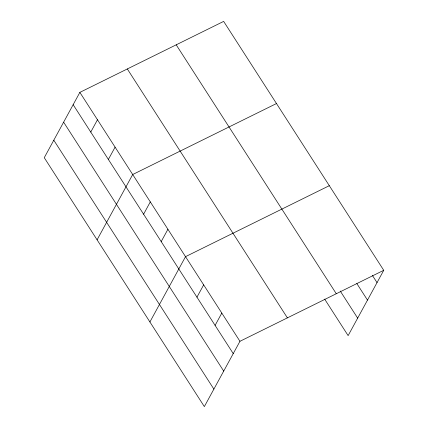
<?xml version="1.0" encoding="UTF-8"?>
<svg xmlns="http://www.w3.org/2000/svg" width="428" height="428" viewBox="0 0 428 428"><rect width="100%" height="100%" fill="white"/><g stroke="black" fill="none" stroke-linecap="round" stroke-linejoin="round"><path stroke-width="0.64" d="M79.865 92.378L44.261 157.691L204.343 406.6L239.953 341.293L383.739 270.309L223.657 21.4L79.865 92.378L239.953 341.293M90.768 132.07L97.477 119.76M108.375 159.446L115.084 147.141M97.086 239.83L132.696 174.522L276.483 103.539M143.594 214.209L150.303 201.898M161.201 241.59L167.915 229.28M149.912 321.968L185.522 256.661L329.314 185.682M196.955 297.182L203.664 284.871M215.097 325.387L221.806 313.082M383.739 270.309L348.135 335.622L324.654 299.113M372.403 275.429L377.031 282.619M356.824 283.518L367.492 300.108M340.239 291.029L357.669 318.132M176.208 44.822L336.29 293.736M127.319 68.956L287.402 317.865M73.156 104.689L233.239 353.598M63.622 122.178L223.705 371.087M53.794 140.197L213.877 389.111"/></g></svg>
